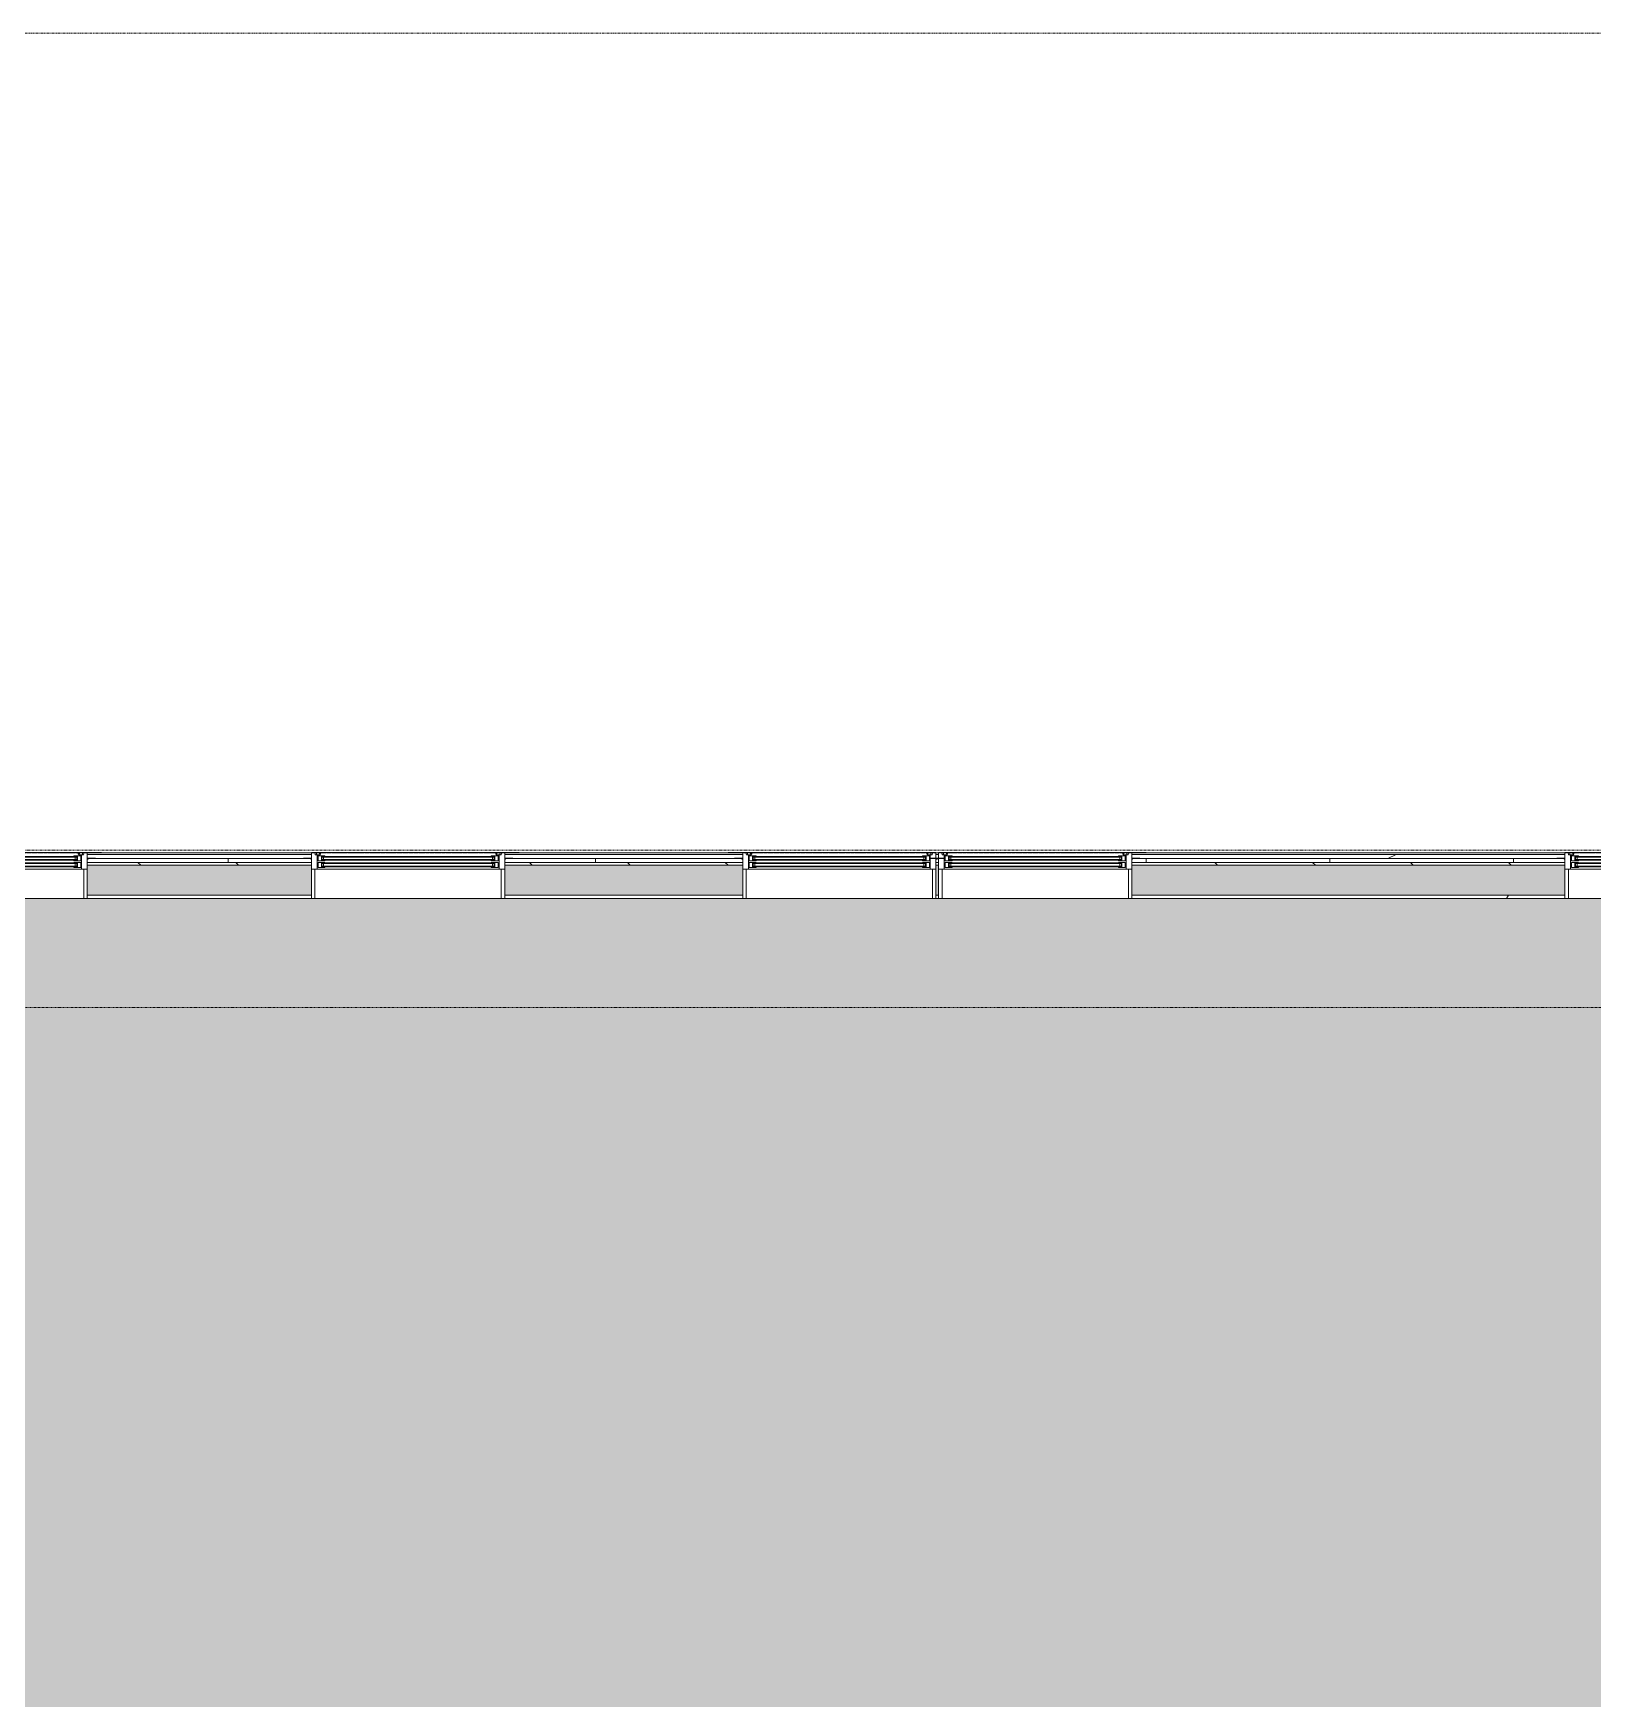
# Model space of a CAD drawing. Header units: inches. Extents: x -1559 to 1959, y 9767 to 12269.
# Drawn here: x 1449.2 to 1735.8, y 11962.7 to 12268.7 of the extents above; entities that cross this region are included whole.
import ezdxf

# ---------------------------------------------------------------- set-up
doc = ezdxf.new("R2010")
doc.units = ezdxf.units.IN
doc.header["$MEASUREMENT"] = 0
for name, pattern in [('Dash', [0.25, 0.125, -0.125]), ('Dash 1_16_', [0.125, 0.0625, -0.0625]), ('Double Dash 3_8_', [1, 0.375, -0.125, 0.125, -0.125, 0.125, -0.125])]:
    doc.linetypes.add(name, pattern=pattern)
for name, color, linetype, lineweight in [('0-1', 7, 'Continuous', 5), ('0-2', 7, 'Continuous', 9), ('0-3', 250, 'Double Dash 3_8_', 15), ('A-AREA-PATT-7', 8, 'Continuous', 9), ('A-DETL-GENF-HDLN-1', 7, 'Dash', 9), ('A-DETL-GENF-HDLN-2', 1, 'Continuous', 9), ('A-GLAZ', 151, 'Continuous', 9), ('A-GLAZ-1', 7, 'Continuous', 9), ('A-WALL-1', 7, 'Continuous', 9), ('A-WALL-PATT-1', 8, 'Continuous', 9), ('A-WALL-PATT-2', 253, 'Continuous', 9), ('C-PROP-LINE-1', 250, 'Double Dash 3_8_', 15), ('C-PROP-LINE-2', 250, 'Dash 1_16_', 15)]:
    doc.layers.add(name, color=color, linetype=linetype, lineweight=lineweight)

# ---------------------------------------------------------------- blocks, each defined once
blk = doc.blocks.new('Window-Double_Hung-Marvin-Essential - ESDH3066 - 3rd floor-3357211-KEY PLAN - 3RD FLOOR')
at = {"layer": 'A-DETL-GENF-HDLN-1'}
blk.add_line((16.1, 4.22), (-16.5, 4.22), dxfattribs=at)
at = {"layer": 'A-DETL-GENF-HDLN-2'}
for p, q in [((-19.25, 3.23), (-19.25, 3.19)), ((-17.75, 3.23), (-19.25, 3.23)), ((-19.25, 3.19), (-17.9, 3.19)), ((-17.9, 3.19), (-17.9, 3.08)), ((-17.9, 3.08), (-17.75, 3.08)), ((-17.75, 4.28), (-17.16, 4.28)), ((-17.75, 4.28), (-17.75, 1.19)), ((-17.08, 3.87), (-17.16, 4.28)), ((-17.08, 3.87), (-16.19, 3.87)), ((-16.85, 4.25), (-16.85, 3.87)), ((-16.3, 4.25), (-16.85, 4.25)), ((-16.38, 3.77), (-16.72, 3.77)), ((-16.72, 3.77), (-16.72, 1.19)), ((-15.34, 3.69), (-16.56, 3.69)), ((-16.56, 2.75), (-16.56, 3.69)), ((-16.38, 3.87), (-16.38, 3.77)), ((-16.3, 4.01), (-16.3, 4.25)), ((-16.18, 4.01), (-16.3, 4.01)), ((-16.19, 3.97), (-16.1, 3.97)), ((-16.19, 3.87), (-16.19, 3.97)), ((-16.18, 4.22), (-16.1, 4.22)), ((-16.18, 4.22), (-16.18, 4.01)), ((-16.1, 3.97), (-16.1, 4.22)), ((-15.94, 2.87), (-15.94, 3.59)), ((-15.94, 3.59), (-15.28, 3.59)), ((-15.84, 2.88), (-15.84, 3.57)), ((-15.54, 3.01), (-15.54, 3.45)), ((-15.34, 3.69), (-15.28, 3.63)), ((-15.28, 3.59), (-15.28, 3.63)), ((15.34, 3.69), (15.28, 3.63)), ((15.28, 3.59), (15.28, 3.63)), ((15.94, 3.59), (15.28, 3.59)), ((15.34, 3.69), (16.56, 3.69)), ((15.54, 3.01), (15.54, 3.45)), ((15.84, 2.88), (15.84, 3.57)), ((15.94, 2.87), (15.94, 3.59)), ((16.18, 4.22), (16.1, 4.22)), ((16.1, 3.97), (16.1, 4.22)), ((16.19, 3.97), (16.1, 3.97)), ((16.18, 4.22), (16.18, 4.01)), ((16.18, 4.01), (16.3, 4.01)), ((16.19, 3.87), (16.19, 3.97)), ((17.08, 3.87), (16.19, 3.87)), ((16.3, 4.01), (16.3, 4.25)), ((16.3, 4.25), (16.85, 4.25)), ((16.38, 3.87), (16.38, 3.77)), ((16.38, 3.77), (16.72, 3.77)), ((16.56, 2.75), (16.56, 3.69)), ((16.72, 3.77), (16.72, 1.19)), ((16.85, 4.25), (16.85, 3.87)), ((17.08, 3.87), (17.16, 4.28)), ((17.75, 4.28), (17.16, 4.28)), ((17.75, 4.28), (17.75, 1.19)), ((17.75, 3.23), (19.25, 3.23)), ((17.9, 3.08), (17.75, 3.08)), ((17.9, 3.19), (17.9, 3.08)), ((19.25, 3.19), (17.9, 3.19)), ((19.25, 3.23), (19.25, 3.19)), ((-16.72, 1.19), (-17.75, 1.19)), ((-17.13, 1.16), (-17.13, -4.19)), ((-16.56, 2.75), (-15.34, 2.75)), ((-15.34, 2.47), (-16.56, 2.47)), ((-16.56, 1.53), (-16.56, 2.47)), ((-16.56, 1.53), (-15.34, 1.53)), ((-15.28, 2.87), (-15.94, 2.87)), ((-15.94, 1.65), (-15.94, 2.37)), ((-15.94, 2.37), (-15.28, 2.37)), ((-15.28, 1.65), (-15.94, 1.65)), ((-15.84, 1.66), (-15.84, 2.35)), ((-15.54, 1.79), (-15.54, 2.23)), ((-15.34, 2.75), (-15.28, 2.81)), ((-15.34, 2.47), (-15.28, 2.41)), ((-15.34, 1.53), (-15.28, 1.59)), ((-15.28, 2.81), (-15.28, 2.87)), ((-15.28, 2.37), (-15.28, 2.41)), ((-15.28, 1.59), (-15.28, 1.65)), ((15.28, 2.81), (15.28, 2.87)), ((15.28, 2.87), (15.94, 2.87)), ((15.34, 2.75), (15.28, 2.81)), ((15.34, 2.47), (15.28, 2.41)), ((15.28, 2.37), (15.28, 2.41)), ((15.94, 2.37), (15.28, 2.37)), ((15.28, 1.59), (15.28, 1.65)), ((15.28, 1.65), (15.94, 1.65)), ((15.34, 1.53), (15.28, 1.59)), ((16.56, 2.75), (15.34, 2.75)), ((15.34, 2.47), (16.56, 2.47)), ((16.56, 1.53), (15.34, 1.53)), ((15.54, 1.79), (15.54, 2.23)), ((15.84, 1.66), (15.84, 2.35)), ((15.94, 1.65), (15.94, 2.37)), ((16.56, 1.53), (16.56, 2.47)), ((16.72, 1.19), (17.75, 1.19)), ((17.12, -4.19), (17.12, 1.16)), ((-17.13, -4.19), (-17.75, -4.19)), ((17.12, -4.19), (17.75, -4.19))]:
    blk.add_line(p, q, dxfattribs=at)
at = {"layer": 'A-GLAZ'}
for p, q in [((15.84, 3.57), (-15.84, 3.57)), ((15.84, 3.45), (-15.84, 3.45)), ((15.84, 3.01), (-15.84, 3.01)), ((15.84, 2.88), (-15.84, 2.88)), ((15.84, 2.35), (-15.84, 2.35)), ((15.84, 2.23), (-15.84, 2.23)), ((15.84, 1.79), (-15.84, 1.79)), ((15.84, 1.66), (-15.84, 1.66))]:
    blk.add_line(p, q, dxfattribs=at)
at = {"layer": 'A-GLAZ-1'}
for p, q in [((17.75, 4.28), (-17.75, 4.28)), ((-17.75, 4.28), (-17.75, 1.19)), ((17.75, 1.19), (17.75, 4.28)), ((20.4, 4.25), (17.75, 4.25)), ((17.75, 4.19), (20.4, 4.19)), ((20.4, 4.19), (20.4, 4.25)), ((-17.75, 1.19), (17.75, 1.19)), ((-17.75, 1.16), (-17.75, -4.19)), ((17.75, -4.19), (17.75, 1.16)), ((-17.75, -4.19), (17.75, -4.19))]:
    blk.add_line(p, q, dxfattribs=at)
blk = doc.blocks.new('Window-Double_Hung-Marvin-Essential - ESDH3066 - 3rd floor-V2-KEY PLAN - 3RD FLOOR')
at = {"layer": 'A-DETL-GENF-HDLN-1'}
blk.add_line((16.1, -4.22), (-16.5, -4.22), dxfattribs=at)
at = {"layer": 'A-DETL-GENF-HDLN-2'}
for p, q in [((-17.13, 4.19), (-17.75, 4.19)), ((-17.13, -1.16), (-17.13, 4.19)), ((17.12, 4.19), (17.75, 4.19)), ((17.12, 4.19), (17.12, -1.16)), ((-16.72, -1.19), (-17.75, -1.19)), ((-17.75, -4.28), (-17.75, -1.19)), ((-16.72, -3.77), (-16.72, -1.19)), ((-16.56, -1.53), (-15.34, -1.53)), ((-16.56, -1.53), (-16.56, -2.47)), ((-15.34, -2.47), (-16.56, -2.47)), ((-16.56, -2.75), (-15.34, -2.75)), ((-16.56, -2.75), (-16.56, -3.69)), ((-15.28, -1.65), (-15.94, -1.65)), ((-15.94, -1.65), (-15.94, -2.37)), ((-15.94, -2.37), (-15.28, -2.37)), ((-15.28, -2.87), (-15.94, -2.87)), ((-15.94, -2.87), (-15.94, -3.59)), ((-15.84, -1.66), (-15.84, -2.35)), ((-15.84, -2.88), (-15.84, -3.57)), ((-15.54, -1.79), (-15.54, -2.23)), ((-15.54, -3.01), (-15.54, -3.45)), ((-15.34, -1.53), (-15.28, -1.59)), ((-15.34, -2.47), (-15.28, -2.41)), ((-15.34, -2.75), (-15.28, -2.81)), ((-15.28, -1.59), (-15.28, -1.65)), ((-15.28, -2.37), (-15.28, -2.41)), ((-15.28, -2.81), (-15.28, -2.87)), ((15.34, -1.53), (15.28, -1.59)), ((15.28, -1.59), (15.28, -1.65)), ((15.28, -1.65), (15.94, -1.65)), ((15.28, -2.37), (15.28, -2.41)), ((15.94, -2.37), (15.28, -2.37)), ((15.34, -2.47), (15.28, -2.41)), ((15.34, -2.75), (15.28, -2.81)), ((15.28, -2.81), (15.28, -2.87)), ((15.28, -2.87), (15.94, -2.87)), ((16.56, -1.53), (15.34, -1.53)), ((15.34, -2.47), (16.56, -2.47)), ((16.56, -2.75), (15.34, -2.75)), ((15.54, -1.79), (15.54, -2.23)), ((15.54, -3.01), (15.54, -3.45)), ((15.84, -1.66), (15.84, -2.35)), ((15.84, -2.88), (15.84, -3.57)), ((15.94, -1.65), (15.94, -2.37)), ((15.94, -2.87), (15.94, -3.59)), ((16.56, -1.53), (16.56, -2.47)), ((16.56, -2.75), (16.56, -3.69)), ((16.72, -3.77), (16.72, -1.19)), ((16.72, -1.19), (17.75, -1.19)), ((17.75, -4.28), (17.75, -1.19)), ((-19.25, -3.23), (-19.25, -3.19)), ((-19.25, -3.19), (-17.9, -3.19)), ((-17.75, -3.23), (-19.25, -3.23)), ((-17.9, -3.19), (-17.9, -3.08)), ((-17.9, -3.08), (-17.75, -3.08)), ((-17.75, -4.28), (-17.16, -4.28)), ((-17.08, -3.87), (-17.16, -4.28)), ((-17.08, -3.87), (-16.19, -3.87)), ((-16.85, -4.25), (-16.85, -3.87)), ((-16.3, -4.25), (-16.85, -4.25)), ((-16.38, -3.77), (-16.72, -3.77)), ((-15.34, -3.69), (-16.56, -3.69)), ((-16.38, -3.87), (-16.38, -3.77)), ((-16.18, -4.01), (-16.3, -4.01)), ((-16.3, -4.01), (-16.3, -4.25)), ((-16.19, -3.87), (-16.19, -3.97)), ((-16.19, -3.97), (-16.1, -3.97)), ((-16.18, -4.22), (-16.18, -4.01)), ((-16.18, -4.22), (-16.1, -4.22)), ((-16.1, -3.97), (-16.1, -4.22)), ((-15.94, -3.59), (-15.28, -3.59)), ((-15.34, -3.69), (-15.28, -3.63)), ((-15.28, -3.59), (-15.28, -3.63)), ((15.28, -3.59), (15.28, -3.63)), ((15.94, -3.59), (15.28, -3.59)), ((15.34, -3.69), (15.28, -3.63)), ((15.34, -3.69), (16.56, -3.69)), ((16.19, -3.97), (16.1, -3.97)), ((16.1, -3.97), (16.1, -4.22)), ((16.18, -4.22), (16.1, -4.22)), ((16.18, -4.22), (16.18, -4.01)), ((16.18, -4.01), (16.3, -4.01)), ((17.08, -3.87), (16.19, -3.87)), ((16.19, -3.87), (16.19, -3.97)), ((16.3, -4.01), (16.3, -4.25)), ((16.3, -4.25), (16.85, -4.25)), ((16.38, -3.87), (16.38, -3.77)), ((16.38, -3.77), (16.72, -3.77)), ((16.85, -4.25), (16.85, -3.87)), ((17.08, -3.87), (17.16, -4.28)), ((17.75, -4.28), (17.16, -4.28)), ((17.9, -3.08), (17.75, -3.08)), ((17.75, -3.23), (19.25, -3.23)), ((17.9, -3.19), (17.9, -3.08)), ((19.25, -3.19), (17.9, -3.19)), ((19.25, -3.23), (19.25, -3.19))]:
    blk.add_line(p, q, dxfattribs=at)
at = {"layer": 'A-GLAZ'}
for p, q in [((15.84, -1.66), (-15.84, -1.66)), ((15.84, -1.79), (-15.84, -1.79)), ((15.84, -2.23), (-15.84, -2.23)), ((15.84, -2.35), (-15.84, -2.35)), ((15.84, -2.88), (-15.84, -2.88)), ((15.84, -3.01), (-15.84, -3.01)), ((15.84, -3.45), (-15.84, -3.45)), ((15.84, -3.57), (-15.84, -3.57))]:
    blk.add_line(p, q, dxfattribs=at)
at = {"layer": 'A-GLAZ-1'}
for p, q in [((-17.75, 4.19), (17.75, 4.19)), ((-17.75, -1.16), (-17.75, 4.19)), ((17.75, 4.19), (17.75, -1.16)), ((-17.75, -1.19), (17.75, -1.19)), ((-17.75, -4.28), (-17.75, -1.19)), ((17.75, -1.19), (17.75, -4.28)), ((17.75, -4.28), (-17.75, -4.28)), ((17.75, -4.19), (20.4, -4.19)), ((20.4, -4.25), (17.75, -4.25)), ((20.4, -4.19), (20.4, -4.25))]:
    blk.add_line(p, q, dxfattribs=at)
blk = doc.blocks.new('Family - ___-1878357-KEY PLAN - 3RD FLOOR')
at = {"layer": 'C-PROP-LINE-1'}
blk.add_line((-3989.61, 12268.69), (-1910.75, 12268.69), dxfattribs=at)
blk = doc.blocks.new('Family - ___-2835860-KEY PLAN - 3RD FLOOR')
at = {"layer": 'C-PROP-LINE-2'}
blk.add_line((-2067.92, 12118.09), (-2522.54, 12118.09), dxfattribs=at)
blk = doc.blocks.new('Family - ___-2835903-KEY PLAN - 3RD FLOOR')
at = {"layer": 'C-PROP-LINE-2'}
blk.add_line((-2096.82, 12089.69), (-3831.82, 12089.69), dxfattribs=at)
blk = doc.blocks.new('Family - ___-2835932-KEY PLAN - 3RD FLOOR')
at = {"layer": 'C-PROP-LINE-2'}
blk.add_line((-2067.92, 12118.59), (-3860.72, 12118.59), dxfattribs=at)
blk = doc.blocks.new('CTR - 1st Phase - Shell_rvt-1-KEY PLAN - 3RD FLOOR')
at = {"layer": 'A-WALL-PATT-1'}
h = blk.add_hatch(dxfattribs=at)
h.set_pattern_fill('FP_2', color=256, style=0, pattern_type=2)
h.set_pattern_definition([(216.87, (36, 90), (269.999678, 180.000482), [45, -405]), (206.565, (90, 63), (-90.00047, -89.99987), [100.623, -100.623]), (198.435, (90, 18), (-179.999294, -90.00048), [56.921, -227.684])])
h.paths.add_polyline_path([(-2446.18, 12117.09), (-2445.67, 12117.09), (-2445.67, 12117.84), (-2446.18, 12117.84)], flags=0)
h.paths.add_polyline_path([(-2410.17, 12117.09), (-2368.94, 12117.09), (-2368.94, 12117.84), (-2410.17, 12117.84)], flags=0)
h.paths.add_polyline_path([(-2070.67, 12117.09), (-2068.67, 12117.09), (-2068.67, 12117.84), (-2103.04, 12117.84), (-2103.04, 12117.09), (-2076.17, 12117.09)], flags=0)
h.paths.add_polyline_path([(-2253.67, 12117.09), (-2253.67, 12117.84), (-2254.18, 12117.84), (-2254.18, 12117.09)], flags=0)
h.paths.add_polyline_path([(-2138.54, 12117.09), (-2138.54, 12117.84), (-2218.17, 12117.84), (-2218.17, 12117.09), (-2180.94, 12117.09)], flags=0)
h.paths.add_polyline_path([(-2786.9, 12117.09), (-2752.94, 12117.09), (-2753.02, 12117.84), (-2828.36, 12117.84), (-2828.36, 12117.09), (-2788.86, 12117.09)], flags=0)
h.paths.add_polyline_path([(-2949.28, 12117.09), (-2904.01, 12117.09), (-2904.01, 12117.84), (-2983.71, 12117.84), (-2983.71, 12117.09), (-2950.15, 12117.09)], flags=0)
h.paths.add_polyline_path([(-2289.68, 12117.09), (-2289.68, 12117.84), (-2333.44, 12117.84), (-2333.44, 12117.09), (-2316.03, 12117.09)], flags=0)
h.paths.add_polyline_path([(-2681.44, 12117.09), (-2481.68, 12117.09), (-2481.68, 12117.84), (-2681.44, 12117.84)], flags=0)
h.paths.add_polyline_path([(-3055.21, 12117.09), (-3055.21, 12117.84), (-3097.16, 12117.84), (-3097.16, 12117.09), (-3059.05, 12117.09)], flags=0)
h.paths.add_polyline_path([(-3406.18, 12117.09), (-3405.67, 12117.09), (-3405.67, 12117.84), (-3406.18, 12117.84)], flags=0)
h.paths.add_polyline_path([(-3194.14, 12117.09), (-3177.09, 12117.09), (-3177.09, 12117.84), (-3216.57, 12117.84), (-3216.57, 12117.09)], flags=0)
h.paths.add_polyline_path([(-3252.07, 12117.09), (-3252.07, 12117.84), (-3252.58, 12117.84), (-3252.58, 12117.09)], flags=0)
h.paths.add_polyline_path([(-3288.08, 12117.09), (-3288.08, 12117.84), (-3370.17, 12117.84), (-3370.17, 12117.09)], flags=0)
h.paths.add_polyline_path([(-3441.68, 12117.09), (-3441.68, 12117.84), (-3481.16, 12117.84), (-3481.16, 12117.09), (-3464.33, 12117.09)], flags=0)
h.paths.add_polyline_path([(-3522.69, 12117.09), (-3522.69, 12117.84), (-3559.71, 12117.84), (-3559.71, 12117.09), (-3531.87, 12117.09)], flags=0)
h.paths.add_polyline_path([(-3599.42, 12117.09), (-3595.21, 12117.09), (-3595.21, 12117.84), (-3636.51, 12117.84), (-3636.51, 12117.09), (-3602.95, 12117.09)], flags=0)
h.paths.add_polyline_path([(-3708.01, 12117.09), (-3708.01, 12117.84), (-3790.11, 12117.84), (-3790.11, 12117.09), (-3709.19, 12117.09)], flags=0)
h.paths.add_polyline_path([(-3825.61, 12117.09), (-3825.61, 12117.84), (-3859.97, 12117.84), (-3859.97, 12117.09), (-3835.84, 12117.09)], flags=0)
h = blk.add_hatch(dxfattribs=at)
h.set_pattern_fill('FP_1', color=256, style=0, pattern_type=2)
h.set_pattern_definition([(0, (0, 0), (115.2, 28.8), [4.752, -81.648, 4.752, -81.648, -460.8]), (0, (0, 0), (115.2, 28.8), [-172.8, 4.752, -168.048, 4.752, -81.648, -201.6]), (0, (0, 0), (115.2, 28.8), [-432, 4.752, -52.848, 4.752, -139.248]), (120, (43.2, 14.4), (-82.54153, 85.366127), [4.752, -81.648, 4.752, -81.648, -460.8]), (120, (43.2, 14.4), (-82.54153, 85.366127), [-172.8, 4.752, -168.048, 4.752, -81.648, -201.6]), (120, (43.2, 14.4), (-82.54153, 85.366127), [-432, 4.752, -52.848, 4.752, -139.248]), (240, (57.6, 72), (-32.65847, -114.166127), [4.752, -81.648, 4.752, -81.648, -460.8]), (240, (57.6, 72), (-32.65847, -114.166127), [-172.8, 4.752, -168.048, 4.752, -81.648, -201.6]), (240, (57.6, 72), (-32.65847, -114.166127), [-432, 4.752, -52.848, 4.752, -139.248])])
h.paths.add_polyline_path([(-2446.18, 12109.71), (-2445.67, 12109.71), (-2445.67, 12110.34), (-2446.18, 12110.34)], flags=0)
h.paths.add_polyline_path([(-2755.09, 12109.71), (-2752.94, 12109.71), (-2752.94, 12110.34), (-2832.02, 12110.34), (-2832.02, 12109.71), (-2771.97, 12109.71)], flags=0)
h.paths.add_polyline_path([(-2076.8, 12109.71), (-2076.17, 12109.79), (-2076.17, 12110.34), (-2103.04, 12110.34), (-2103.04, 12109.71), (-2079.62, 12109.71)], flags=0)
h.paths.add_polyline_path([(-3173.12, 12109.71), (-3173.12, 12110.34), (-3216.57, 12110.34), (-3216.57, 12109.71), (-3194.14, 12109.71)], flags=0)
h.paths.add_polyline_path([(-2180.94, 12109.71), (-2138.54, 12109.71), (-2138.54, 12110.34), (-2218.17, 12110.34), (-2218.17, 12109.71)], flags=0)
h.paths.add_polyline_path([(-3132.87, 12109.71), (-3129, 12109.71), (-3129, 12110.34), (-3132.87, 12110.19)], flags=0)
h.paths.add_polyline_path([(-3101.12, 12109.71), (-3055.21, 12109.71), (-3055.37, 12110.34), (-3101.12, 12110.34)], flags=0)
h.paths.add_polyline_path([(-2289.68, 12109.71), (-2289.68, 12110.34), (-2333.44, 12110.34), (-2333.44, 12109.71), (-2316.03, 12109.71)], flags=0)
h.paths.add_polyline_path([(-2638.11, 12109.71), (-2522.54, 12109.71), (-2522.54, 12110.34), (-2638.11, 12110.34)], flags=0)
h.paths.add_polyline_path([(-2253.67, 12109.71), (-2253.67, 12110.34), (-2254.18, 12110.34), (-2254.18, 12109.71)], flags=0)
h.paths.add_polyline_path([(-2646.36, 12109.71), (-2646.36, 12110.34), (-2681.44, 12110.34), (-2681.44, 12109.71), (-2646.99, 12109.71)], flags=0)
h.paths.add_polyline_path([(-2368.94, 12109.71), (-2368.94, 12110.34), (-2410.17, 12110.34), (-2410.17, 12109.71), (-2383.58, 12109.71)], flags=0)
h.paths.add_polyline_path([(-2868.51, 12109.71), (-2859.9, 12109.71), (-2859.9, 12110.34), (-2868.51, 12110.34)], flags=0)
h.paths.add_polyline_path([(-2513.66, 12109.71), (-2481.68, 12109.71), (-2481.68, 12110.34), (-2514.29, 12110.34), (-2514.29, 12109.71)], flags=0)
h.paths.add_polyline_path([(-2923.95, 12109.71), (-2904.01, 12109.71), (-2904.01, 12110.34), (-2931.09, 12110.34), (-2931.09, 12109.71)], flags=0)
h.paths.add_polyline_path([(-2939.96, 12109.71), (-2939.96, 12110.34), (-2983.71, 12110.34), (-2983.71, 12109.71), (-2940.84, 12109.71)], flags=0)
h.paths.add_polyline_path([(-3487.79, 12109.71), (-3441.68, 12109.71), (-3441.68, 12110.34), (-3487.79, 12110.34)], flags=0)
h.paths.add_polyline_path([(-3531.87, 12109.71), (-3515.66, 12109.71), (-3515.66, 12110.34), (-3559.71, 12110.34), (-3559.71, 12109.71)], flags=0)
h.paths.add_polyline_path([(-3252.07, 12109.71), (-3252.07, 12110.34), (-3252.58, 12110.34), (-3252.58, 12109.71)], flags=0)
h.paths.add_polyline_path([(-3141.37, 12109.71), (-3141.37, 12110.34), (-3145.25, 12110.34), (-3145.25, 12109.71), (-3143.48, 12109.71)], flags=0)
h.paths.add_polyline_path([(-3595.21, 12109.71), (-3595.21, 12110.34), (-3636.51, 12110.34), (-3636.51, 12109.71), (-3599.42, 12109.71)], flags=0)
h.paths.add_polyline_path([(-3334.29, 12109.71), (-3288.08, 12109.71), (-3288.08, 12110.34), (-3334.29, 12110.34), (-3334.29, 12109.99)], flags=0)
h.paths.add_polyline_path([(-3343.16, 12109.71), (-3343.16, 12110.34), (-3370.17, 12110.34), (-3370.17, 12109.71)], flags=0)
h.paths.add_polyline_path([(-3790.11, 12109.71), (-3708.01, 12109.71), (-3708.01, 12110.34), (-3790.11, 12110.34)], flags=0)
h.paths.add_polyline_path([(-3405.67, 12109.71), (-3405.67, 12110.34), (-3406.18, 12110.34), (-3406.18, 12109.71)], flags=0)
h.paths.add_polyline_path([(-3852.47, 12109.71), (-3825.61, 12109.71), (-3825.61, 12110.34), (-3852.47, 12110.34), (-3852.47, 12109.94)], flags=0)
at = {"layer": 'A-WALL-PATT-2'}
h = blk.add_hatch(dxfattribs=at)
h.set_pattern_fill('FP_3', color=256, style=0, pattern_type=2)
h.set_pattern_definition([(0, (0, 0), (0, 33.75), []), (90, (0, 0), (-33.75, 2e-15), [])])
h.paths.add_polyline_path([(-2410.17, 12116.34), (-2368.94, 12116.34), (-2368.94, 12117.09), (-2410.17, 12117.09)], flags=0)
h.paths.add_polyline_path([(-2070.67, 12116.34), (-2069.42, 12116.34), (-2069.42, 12117.09), (-2103.04, 12117.09), (-2103.04, 12116.34), (-2076.17, 12116.34)], flags=0)
h.paths.add_polyline_path([(-2333.44, 12116.34), (-2289.68, 12116.34), (-2289.68, 12117.09), (-2333.44, 12117.09)], flags=0)
h.paths.add_polyline_path([(-2254.18, 12116.34), (-2253.67, 12116.34), (-2253.67, 12117.09), (-2254.18, 12117.09)], flags=0)
h.paths.add_polyline_path([(-2138.54, 12116.34), (-2138.54, 12117.09), (-2218.17, 12117.09), (-2218.17, 12116.34), (-2180.94, 12116.34)], flags=0)
h.paths.add_polyline_path([(-2681.44, 12116.34), (-2481.68, 12116.34), (-2481.68, 12117.09), (-2681.44, 12117.09), (-2681.44, 12116.7)], flags=0)
h.paths.add_polyline_path([(-2923.95, 12116.34), (-2904.01, 12116.34), (-2904.01, 12117.09), (-2983.71, 12117.09), (-2983.6, 12116.34), (-2940.84, 12116.34)], flags=0)
h.paths.add_polyline_path([(-2828.36, 12116.34), (-2752.94, 12116.34), (-2752.99, 12117.09), (-2828.36, 12117.09)], flags=0)
h.paths.add_polyline_path([(-2446.18, 12116.34), (-2445.67, 12116.34), (-2445.67, 12117.09), (-2446.18, 12117.09)], flags=0)
h.paths.add_polyline_path([(-3059.05, 12116.34), (-3055.21, 12116.34), (-3055.21, 12117.09), (-3097.16, 12117.09), (-3097.16, 12116.34), (-3059.76, 12116.34)], flags=0)
h.paths.add_polyline_path([(-3464.33, 12116.34), (-3441.68, 12116.34), (-3441.68, 12117.09), (-3481.16, 12117.09), (-3481.16, 12116.34)], flags=0)
h.paths.add_polyline_path([(-3216.57, 12116.34), (-3177.09, 12116.34), (-3177.09, 12117.09), (-3216.57, 12117.09)], flags=0)
h.paths.add_polyline_path([(-3252.58, 12116.34), (-3252.07, 12116.34), (-3252.07, 12117.09), (-3252.58, 12117.09)], flags=0)
h.paths.add_polyline_path([(-3288.08, 12116.34), (-3288.08, 12117.09), (-3370.17, 12117.09), (-3370.17, 12116.34)], flags=0)
h.paths.add_polyline_path([(-3405.67, 12116.34), (-3405.67, 12117.09), (-3406.18, 12117.09), (-3406.18, 12116.34)], flags=0)
h.paths.add_polyline_path([(-3522.69, 12116.34), (-3522.69, 12117.09), (-3559.71, 12117.09), (-3559.71, 12116.34), (-3531.87, 12116.34)], flags=0)
h.paths.add_polyline_path([(-3599.42, 12116.34), (-3595.21, 12116.34), (-3595.21, 12117.09), (-3636.51, 12117.09), (-3636.51, 12116.34), (-3616.31, 12116.34)], flags=0)
h.paths.add_polyline_path([(-3709.19, 12116.34), (-3708.01, 12116.34), (-3708.01, 12117.09), (-3790.11, 12117.09), (-3790.11, 12116.34), (-3712.56, 12116.34)], flags=0)
h.paths.add_polyline_path([(-3825.61, 12116.34), (-3825.61, 12117.09), (-3859.22, 12117.09), (-3859.22, 12116.34), (-3835.84, 12116.34)], flags=0)
h = blk.add_hatch(dxfattribs=at)
h.set_pattern_fill('FP_4', color=256, style=0, pattern_type=2)
h.set_pattern_definition([(0, (0, 0), (0, 17.993), []), (315, (0, 0), (17.993039, 0), [25.446, -25.446]), (45, (0, 0), (17.993039, 0), [25.446, -25.446])])
h.paths.add_polyline_path([(-2070.17, 12115.84), (-2070.17, 12116.34), (-2103.04, 12116.34), (-2103.04, 12115.84), (-2070.67, 12115.84)], flags=0)
h.paths.add_polyline_path([(-2522.54, 12115.84), (-2481.68, 12115.84), (-2481.68, 12116.34), (-2681.44, 12116.34), (-2681.44, 12115.84), (-2552.44, 12115.84)], flags=0)
h.paths.add_polyline_path([(-3790.11, 12115.84), (-3708.01, 12115.84), (-3708.01, 12116.34), (-3790.11, 12116.34)], flags=0)
h.paths.add_polyline_path([(-2138.54, 12115.84), (-2138.54, 12116.34), (-2218.17, 12116.34), (-2218.17, 12115.84), (-2180.94, 12115.84)], flags=0)
h.paths.add_polyline_path([(-2289.68, 12115.84), (-2289.68, 12116.34), (-2333.44, 12116.34), (-2333.44, 12115.84), (-2316.03, 12115.84)], flags=0)
h.paths.add_polyline_path([(-2254.18, 12115.84), (-2253.67, 12115.84), (-2253.67, 12116.34), (-2254.18, 12116.34)], flags=0)
h.paths.add_polyline_path([(-3636.51, 12115.84), (-3595.21, 12115.84), (-3595.21, 12116.34), (-3636.51, 12116.34)], flags=0)
h.paths.add_polyline_path([(-2368.94, 12115.84), (-2368.94, 12116.34), (-2410.17, 12116.34), (-2410.17, 12115.84), (-2383.58, 12115.84)], flags=0)
h.paths.add_polyline_path([(-3825.61, 12115.84), (-3825.61, 12116.34), (-3858.47, 12116.34), (-3858.47, 12115.84), (-3835.84, 12115.84)], flags=0)
h.paths.add_polyline_path([(-3559.71, 12115.84), (-3515.66, 12115.84), (-3515.66, 12116.34), (-3559.71, 12116.34)], flags=0)
h.paths.add_polyline_path([(-2445.67, 12115.84), (-2445.67, 12116.34), (-2446.18, 12116.34), (-2446.18, 12115.84)], flags=0)
h.paths.add_polyline_path([(-3487.79, 12115.84), (-3441.68, 12115.84), (-3441.68, 12116.34), (-3487.79, 12116.34)], flags=0)
h.paths.add_polyline_path([(-3406.18, 12115.84), (-3405.67, 12115.84), (-3405.67, 12116.34), (-3406.18, 12116.34)], flags=0)
h.paths.add_polyline_path([(-3370.17, 12115.84), (-3288.08, 12115.84), (-3288.08, 12116.34), (-3370.17, 12116.34)], flags=0)
h.paths.add_polyline_path([(-3252.58, 12115.84), (-3252.07, 12115.84), (-3252.07, 12116.34), (-3252.58, 12116.34)], flags=0)
h.paths.add_polyline_path([(-2868.51, 12115.84), (-2859.9, 12115.84), (-2859.9, 12116.34), (-2868.51, 12116.34)], flags=0)
h.paths.add_polyline_path([(-3216.57, 12115.84), (-3173.12, 12115.84), (-3173.12, 12116.34), (-3216.57, 12116.34)], flags=0)
h.paths.add_polyline_path([(-3145.25, 12115.84), (-3129, 12115.84), (-3129, 12116.34), (-3145.25, 12116.34)], flags=0)
h.paths.add_polyline_path([(-3101.12, 12115.84), (-3055.21, 12115.84), (-3055.21, 12116.34), (-3101.12, 12116.27)], flags=0)
h.paths.add_polyline_path([(-2752.94, 12115.84), (-2752.96, 12116.34), (-2832.02, 12116.3), (-2832.02, 12115.84), (-2755.09, 12115.84)], flags=0)
h.paths.add_polyline_path([(-2983.71, 12115.84), (-2904.01, 12115.84), (-2904.01, 12116.34), (-2983.71, 12116.34)], flags=0)
h = blk.add_hatch(dxfattribs=at)
h.set_pattern_fill('FP_5', color=256, style=0, pattern_type=2)
h.set_pattern_definition([(161.57, (1.8, 1.8), (-14.4010124, -0.0012439), [0, -102.456, 11.376, 0]), (18.43, (-1.8, 1.8), (-14.4010124, 0.0012439), [0, -102.456, 11.376, 0]), (108.43, (1.8, 1.8), (7.1973965, -36.003153), [34.146, -79.686]), (71.57, (-1.8, 1.8), (7.1973965, 36.003153), [34.146, -79.686])])
h.paths.add_polyline_path([(-3288.08, 12110.34), (-3288.08, 12115.84), (-3370.17, 12115.84), (-3370.17, 12110.34), (-3336.54, 12110.34)], flags=0)
h.paths.add_polyline_path([(-2938.84, 12110.34), (-2904.01, 12110.34), (-2904.01, 12115.84), (-2983.71, 12115.84), (-2983.71, 12110.34), (-2940.84, 12110.34)], flags=0)
h.paths.add_polyline_path([(-2253.67, 12110.34), (-2253.67, 12115.84), (-2254.18, 12115.84), (-2254.18, 12110.34)], flags=0)
h.paths.add_polyline_path([(-2103.04, 12110.34), (-2070.67, 12110.34), (-2070.67, 12115.84), (-2103.04, 12115.84), (-2103.04, 12115.09)], flags=0)
h.paths.add_polyline_path([(-2180.94, 12110.34), (-2138.54, 12110.34), (-2138.54, 12115.84), (-2218.17, 12115.84), (-2218.17, 12110.34)], flags=0)
h.paths.add_polyline_path([(-2445.67, 12110.34), (-2445.67, 12115.84), (-2446.18, 12115.84), (-2446.18, 12110.34)], flags=0)
h.paths.add_polyline_path([(-2410.17, 12110.34), (-2368.94, 12110.34), (-2368.94, 12115.84), (-2410.17, 12115.84), (-2410.17, 12114.36)], flags=0)
h.paths.add_polyline_path([(-2646.36, 12110.34), (-2481.68, 12110.34), (-2481.68, 12115.84), (-2681.44, 12115.84), (-2681.44, 12110.34), (-2653.77, 12110.34)], flags=0)
h.paths.add_polyline_path([(-2289.68, 12110.34), (-2289.68, 12115.84), (-2333.44, 12115.84), (-2333.44, 12110.34), (-2316.03, 12110.34)], flags=0)
h.paths.add_polyline_path([(-2788.86, 12110.34), (-2752.94, 12110.34), (-2752.94, 12115.84), (-2832.02, 12115.84), (-2832.02, 12110.34), (-2822.63, 12110.34)], flags=0)
h.paths.add_polyline_path([(-3852.47, 12110.34), (-3825.61, 12110.34), (-3825.61, 12115.84), (-3857.97, 12115.84), (-3857.97, 12110.34)], flags=0)
h.paths.add_polyline_path([(-3057.44, 12110.34), (-3055.21, 12110.34), (-3055.21, 12115.84), (-3101.12, 12115.84), (-3101.12, 12110.34), (-3059.05, 12110.34)], flags=0)
h.paths.add_polyline_path([(-3145.25, 12110.34), (-3129, 12110.34), (-3129, 12115.84), (-3145.25, 12115.84)], flags=0)
h.paths.add_polyline_path([(-3194.14, 12110.34), (-3173.12, 12110.34), (-3173.12, 12115.84), (-3216.57, 12115.84), (-3216.57, 12110.34)], flags=0)
h.paths.add_polyline_path([(-2859.9, 12110.34), (-2859.9, 12115.84), (-2868.51, 12115.84), (-2868.51, 12110.34)], flags=0)
h.paths.add_polyline_path([(-3252.58, 12110.34), (-3252.07, 12110.34), (-3252.07, 12115.84), (-3252.58, 12115.84), (-3252.58, 12115.09)], flags=0)
h.paths.add_polyline_path([(-3441.68, 12110.34), (-3441.68, 12115.84), (-3487.79, 12115.84), (-3487.79, 12110.34), (-3464.33, 12110.34)], flags=0)
h.paths.add_polyline_path([(-3405.67, 12110.34), (-3405.67, 12115.84), (-3406.18, 12115.84), (-3406.18, 12110.34)], flags=0)
h.paths.add_polyline_path([(-3531.87, 12110.34), (-3515.66, 12110.34), (-3515.66, 12115.84), (-3559.71, 12115.84), (-3559.71, 12110.34)], flags=0)
h.paths.add_polyline_path([(-3595.21, 12110.34), (-3595.21, 12115.84), (-3636.51, 12115.84), (-3636.51, 12110.34), (-3599.42, 12110.34)], flags=0)
h.paths.add_polyline_path([(-3708.01, 12110.34), (-3708.01, 12115.84), (-3790.11, 12115.84), (-3790.11, 12110.34), (-3709.82, 12110.34)], flags=0)
at = {"layer": 'A-WALL-1'}
for p, q in [((-2368.94, 12117.84), (-2410.17, 12117.84)), ((-2368.94, 12117.09), (-2410.17, 12117.09)), ((-2368.94, 12118.09), (-2407.52, 12118.09)), ((-2289.68, 12117.84), (-2333.44, 12117.84)), ((-2289.68, 12117.09), (-2333.44, 12117.09)), ((-2292.32, 12118.09), (-2330.79, 12118.09)), ((-2253.67, 12118.09), (-2254.18, 12118.09)), ((-2253.67, 12117.84), (-2254.18, 12117.84)), ((-2253.67, 12117.09), (-2254.18, 12117.09)), ((-2138.54, 12117.84), (-2218.17, 12117.84)), ((-2138.54, 12117.09), (-2218.17, 12117.09)), ((-2138.54, 12118.09), (-2215.52, 12118.09)), ((-2368.94, 12116.34), (-2410.17, 12116.34)), ((-2368.94, 12115.84), (-2410.17, 12115.84)), ((-2289.68, 12116.34), (-2333.44, 12116.34)), ((-2289.68, 12115.84), (-2333.44, 12115.84)), ((-2253.67, 12116.34), (-2254.18, 12116.34)), ((-2253.67, 12115.84), (-2254.18, 12115.84)), ((-2138.54, 12116.34), (-2218.17, 12116.34)), ((-2138.54, 12115.84), (-2218.17, 12115.84)), ((-2368.94, 12110.34), (-2410.17, 12110.34)), ((-2410.17, 12109.71), (-2368.94, 12109.71)), ((-2289.68, 12110.34), (-2333.44, 12110.34)), ((-2333.44, 12109.71), (-2289.68, 12109.71)), ((-2253.67, 12110.34), (-2254.18, 12110.34)), ((-2254.18, 12109.71), (-2253.67, 12109.71)), ((-2138.54, 12110.34), (-2218.17, 12110.34)), ((-2218.17, 12109.71), (-2138.54, 12109.71))]:
    blk.add_line(p, q, dxfattribs=at)
at = {"layer": '0-2'}
for p in [(-2427.92, 12113.9), (-2351.19, 12113.9), (-2235.92, 12113.9), (-2120.79, 12113.9)]:
    blk.add_blockref('Window-Double_Hung-Marvin-Essential - ESDH3066 - 3rd floor-3357211-KEY PLAN - 3RD FLOOR', p, dxfattribs=at)
at = {"layer": '0-2', "rotation": 180}
blk.add_blockref('Window-Double_Hung-Marvin-Essential - ESDH3066 - 3rd floor-V2-KEY PLAN - 3RD FLOOR', (-2271.93, 12113.9), dxfattribs=at)
at = {"layer": '0-3'}
for name in ['Family - ___-1878357-KEY PLAN - 3RD FLOOR', 'Family - ___-2835932-KEY PLAN - 3RD FLOOR', 'Family - ___-2835860-KEY PLAN - 3RD FLOOR', 'Family - ___-2835903-KEY PLAN - 3RD FLOOR']:
    blk.add_blockref(name, (0, 0), dxfattribs=at)

msp = doc.modelspace()

# ---------------------------------------------------------------- hatches: boundary and pattern name
at = {"layer": 'A-AREA-PATT-7'}
msp.add_hatch(color=256, dxfattribs=at).paths.add_polyline_path([(1430.65, 11687.43), (1792.47, 11687.43), (1792.47, 11823.05), (1770.16, 11823.05), (1770.16, 11850.93), (1792.47, 11850.93), (1792.47, 12109.71), (1355.61, 12109.71), (1355.61, 12081.06), (1350.9, 12081.06), (1350.9, 11725.36), (1365.5, 11725.43), (1379.08, 11739), (1386.94, 11731.14), (1412.4, 11756.59), (1413.64, 11755.36), (1388.18, 11729.9), (1430.46, 11687.62)], flags=0)

# ---------------------------------------------------------------- block references
at = {"layer": '0-1'}
msp.add_blockref('CTR - 1st Phase - Shell_rvt-1-KEY PLAN - 3RD FLOOR', (3869.27, 0), dxfattribs=at)

doc.saveas('drawing.dxf')
